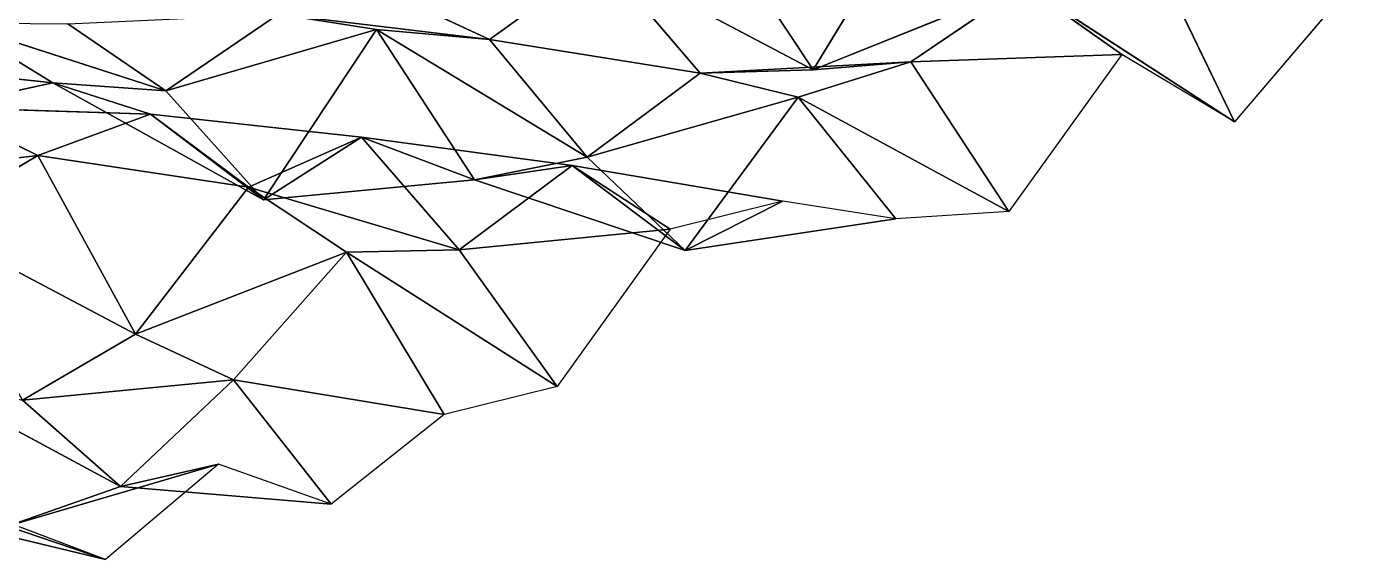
# Model space of a CAD drawing. Header units: metres. Extents: x -3703 to 431, y -1555 to 134.
# Drawn here: x -1121.2 to -964.2, y -581.4 to -518.1 of the extents above; entities that cross this region are included whole.
import ezdxf

# ---------------------------------------------------------------- set-up
doc = ezdxf.new("R2010")
doc.units = ezdxf.units.M

msp = doc.modelspace()

# ---------------------------------------------------------------- linework, layer by layer
for p, q in [((-1014.2804, -501.21756, -3194.711), (-1027.6968, -523.2306, -3217.2844)), ((-1027.6968, -523.2306, -3217.2844), (-1014.2804, -501.21756, -3194.711)), ((-989.23645, -505.4147, -3206.6038), (-977.6089, -529.39905, -3241.5674)), ((-977.6089, -529.39905, -3241.5674), (-989.23645, -505.4147, -3206.6038)), ((-1039.3243, -505.63693, -3180.8916), (-1027.6968, -523.2306, -3217.2844)), ((-1027.6968, -523.2306, -3217.2844), (-1039.3243, -505.63693, -3180.8916)), ((-1052.7408, -510.00406, -3207.4106), (-1066.1573, -519.6251, -3232.7546)), ((-1066.1573, -519.6251, -3232.7546), (-1052.7408, -510.00406, -3207.4106)), ((-1027.6968, -523.2306, -3217.2844), (-1052.7408, -510.00406, -3207.4106)), ((-1052.7408, -510.00406, -3207.4106), (-1041.1133, -523.6465, -3244.6868)), ((-1041.1133, -523.6465, -3244.6868), (-1052.7408, -510.00406, -3207.4106)), ((-1052.7408, -510.00406, -3207.4106), (-1027.6968, -523.2306, -3217.2844)), ((-1002.65283, -513.16455, -3232.3665), (-1027.6968, -523.2306, -3217.2844)), ((-1027.6968, -523.2306, -3217.2844), (-1002.65283, -513.16455, -3232.3665)), ((-1002.65283, -513.16455, -3232.3665), (-1016.06934, -522.3065, -3257.8176)), ((-1016.06934, -522.3065, -3257.8176), (-1002.65283, -513.16455, -3232.3665)), ((-977.6089, -529.39905, -3241.5674), (-1002.65283, -513.16455, -3232.3665)), ((-1002.65283, -513.16455, -3232.3665), (-991.0254, -521.4275, -3270.8452)), ((-991.0254, -521.4275, -3270.8452), (-1002.65283, -513.16455, -3232.3665)), ((-1002.65283, -513.16455, -3232.3665), (-977.6089, -529.39905, -3241.5674)), ((-1077.7848, -514.2096, -3193.6392), (-1066.1573, -519.6251, -3232.7546)), ((-1066.1573, -519.6251, -3232.7546), (-1077.7848, -514.2096, -3193.6392)), ((-964.1925, -513.65405, -3217.5925), (-977.6089, -529.39905, -3241.5674)), ((-1104.6177, -525.72644, -3246.0547), (-1129.6616, -517.64294, -3235.031)), ((-1129.6616, -517.64294, -3235.031), (-1118.034, -524.7771, -3273.7625)), ((-1118.034, -524.7771, -3273.7625), (-1129.6616, -517.64294, -3235.031)), ((-1129.6616, -517.64294, -3235.031), (-1104.6177, -525.72644, -3246.0547)), ((-1116.2452, -517.76184, -3207.5088), (-1104.6177, -525.72644, -3246.0547)), ((-1104.6177, -525.72644, -3246.0547), (-1116.2452, -517.76184, -3207.5088)), ((-1091.2013, -516.60876, -3220.598), (-1104.6177, -525.72644, -3246.0547)), ((-1104.6177, -525.72644, -3246.0547), (-1091.2013, -516.60876, -3220.598)), ((-1066.1573, -519.6251, -3232.7546), (-1091.2013, -516.60876, -3220.598)), ((-1091.2013, -516.60876, -3220.598), (-1079.5736, -518.443, -3260.5146)), ((-1079.5736, -518.443, -3260.5146), (-1091.2013, -516.60876, -3220.598)), ((-1091.2013, -516.60876, -3220.598), (-1066.1573, -519.6251, -3232.7546)), ((-1079.5736, -518.443, -3260.5146), (-1104.6177, -525.72644, -3246.0547)), ((-1104.6177, -525.72644, -3246.0547), (-1079.5736, -518.443, -3260.5146)), ((-1079.5736, -518.443, -3260.5146), (-1092.9901, -538.67224, -3283.4866)), ((-1092.9901, -538.67224, -3283.4866), (-1079.5736, -518.443, -3260.5146)), ((-1066.1573, -519.6251, -3232.7546), (-1079.5736, -518.443, -3260.5146)), ((-1054.5297, -533.6172, -3269.953), (-1079.5736, -518.443, -3260.5146)), ((-1079.5736, -518.443, -3260.5146), (-1066.1573, -519.6251, -3232.7546)), ((-1079.5736, -518.443, -3260.5146), (-1067.946, -536.3192, -3296.844)), ((-1067.946, -536.3192, -3296.844), (-1079.5736, -518.443, -3260.5146)), ((-1079.5736, -518.443, -3260.5146), (-1054.5297, -533.6172, -3269.953)), ((-1041.1133, -523.6465, -3244.6868), (-1066.1573, -519.6251, -3232.7546)), ((-1066.1573, -519.6251, -3232.7546), (-1054.5297, -533.6172, -3269.953)), ((-1054.5297, -533.6172, -3269.953), (-1066.1573, -519.6251, -3232.7546)), ((-1066.1573, -519.6251, -3232.7546), (-1041.1133, -523.6465, -3244.6868)), ((-1118.034, -524.7771, -3273.7625), (-1143.078, -522.12976, -3261.5232)), ((-1143.078, -522.12976, -3261.5232), (-1118.034, -524.7771, -3273.7625)), ((-1016.06934, -522.3065, -3257.8176), (-1041.1133, -523.6465, -3244.6868)), ((-1041.1133, -523.6465, -3244.6868), (-1016.06934, -522.3065, -3257.8176)), ((-1016.06934, -522.3065, -3257.8176), (-1029.4857, -526.47034, -3284.382)), ((-1029.4857, -526.47034, -3284.382), (-1016.06934, -522.3065, -3257.8176)), ((-1027.6968, -523.2306, -3217.2844), (-1016.06934, -522.3065, -3257.8176)), ((-1016.06934, -522.3065, -3257.8176), (-1027.6968, -523.2306, -3217.2844)), ((-991.0254, -521.4275, -3270.8452), (-1016.06934, -522.3065, -3257.8176)), ((-1016.06934, -522.3065, -3257.8176), (-991.0254, -521.4275, -3270.8452)), ((-1016.06934, -522.3065, -3257.8176), (-1004.4418, -540.0581, -3294.175)), ((-1004.4418, -540.0581, -3294.175), (-1016.06934, -522.3065, -3257.8176)), ((-991.0254, -521.4275, -3270.8452), (-1004.4418, -540.0581, -3294.175)), ((-977.6089, -529.39905, -3241.5674), (-991.0254, -521.4275, -3270.8452)), ((-1041.1133, -523.6465, -3244.6868), (-1054.5297, -533.6172, -3269.953)), ((-1054.5297, -533.6172, -3269.953), (-1041.1133, -523.6465, -3244.6868)), ((-1027.6968, -523.2306, -3217.2844), (-1041.1133, -523.6465, -3244.6868)), ((-1041.1133, -523.6465, -3244.6868), (-1027.6968, -523.2306, -3217.2844)), ((-1041.1133, -523.6465, -3244.6868), (-1029.4857, -526.47034, -3284.382)), ((-1029.4857, -526.47034, -3284.382), (-1041.1133, -523.6465, -3244.6868)), ((-1118.034, -524.7771, -3273.7625), (-1131.4504, -527.70215, -3300.604)), ((-1131.4504, -527.70215, -3300.604), (-1118.034, -524.7771, -3273.7625)), ((-1104.6177, -525.72644, -3246.0547), (-1118.034, -524.7771, -3273.7625)), ((-1092.9901, -538.67224, -3283.4866), (-1118.034, -524.7771, -3273.7625)), ((-1118.034, -524.7771, -3273.7625), (-1104.6177, -525.72644, -3246.0547)), ((-1118.034, -524.7771, -3273.7625), (-1106.4064, -528.49805, -3313.257)), ((-1106.4064, -528.49805, -3313.257), (-1118.034, -524.7771, -3273.7625)), ((-1118.034, -524.7771, -3273.7625), (-1092.9901, -538.67224, -3283.4866)), ((-1104.6177, -525.72644, -3246.0547), (-1092.9901, -538.67224, -3283.4866)), ((-1092.9901, -538.67224, -3283.4866), (-1104.6177, -525.72644, -3246.0547)), ((-1029.4857, -526.47034, -3284.382), (-1054.5297, -533.6172, -3269.953)), ((-1054.5297, -533.6172, -3269.953), (-1029.4857, -526.47034, -3284.382)), ((-1029.4857, -526.47034, -3284.382), (-1042.9021, -544.7184, -3307.797)), ((-1042.9021, -544.7184, -3307.797), (-1029.4857, -526.47034, -3284.382)), ((-1004.4418, -540.0581, -3294.175), (-1029.4857, -526.47034, -3284.382)), ((-1029.4857, -526.47034, -3284.382), (-1017.85815, -540.9387, -3321.4734)), ((-1017.85815, -540.9387, -3321.4734), (-1029.4857, -526.47034, -3284.382)), ((-1029.4857, -526.47034, -3284.382), (-1004.4418, -540.0581, -3294.175)), ((-1106.4064, -528.49805, -3313.257), (-1131.4504, -527.70215, -3300.604)), ((-1131.4504, -527.70215, -3300.604), (-1119.8229, -533.4198, -3339.6519)), ((-1119.8229, -533.4198, -3339.6519), (-1131.4504, -527.70215, -3300.604)), ((-1131.4504, -527.70215, -3300.604), (-1106.4064, -528.49805, -3313.257)), ((-1106.4064, -528.49805, -3313.257), (-1119.8229, -533.4198, -3339.6519)), ((-1119.8229, -533.4198, -3339.6519), (-1106.4064, -528.49805, -3313.257)), ((-1092.9901, -538.67224, -3283.4866), (-1106.4064, -528.49805, -3313.257)), ((-1081.3624, -531.24255, -3325.4746), (-1106.4064, -528.49805, -3313.257)), ((-1106.4064, -528.49805, -3313.257), (-1092.9901, -538.67224, -3283.4866)), ((-1106.4064, -528.49805, -3313.257), (-1094.7789, -537.16785, -3351.645)), ((-1094.7789, -537.16785, -3351.645), (-1106.4064, -528.49805, -3313.257)), ((-1106.4064, -528.49805, -3313.257), (-1081.3624, -531.24255, -3325.4746)), ((-1081.3624, -531.24255, -3325.4746), (-1094.7789, -537.16785, -3351.645)), ((-1094.7789, -537.16785, -3351.645), (-1081.3624, -531.24255, -3325.4746)), ((-1092.9901, -538.67224, -3283.4866), (-1081.3624, -531.24255, -3325.4746)), ((-1081.3624, -531.24255, -3325.4746), (-1092.9901, -538.67224, -3283.4866)), ((-1067.946, -536.3192, -3296.844), (-1081.3624, -531.24255, -3325.4746)), ((-1056.3185, -534.595, -3337.5562), (-1081.3624, -531.24255, -3325.4746)), ((-1081.3624, -531.24255, -3325.4746), (-1067.946, -536.3192, -3296.844)), ((-1081.3624, -531.24255, -3325.4746), (-1069.735, -544.6267, -3362.8083)), ((-1069.735, -544.6267, -3362.8083), (-1081.3624, -531.24255, -3325.4746)), ((-1081.3624, -531.24255, -3325.4746), (-1056.3185, -534.595, -3337.5562)), ((-1119.8229, -533.4198, -3339.6519), (-1144.867, -536.3917, -3326.1562)), ((-1144.867, -536.3917, -3326.1562), (-1119.8229, -533.4198, -3339.6519)), ((-1119.8229, -533.4198, -3339.6519), (-1133.2394, -541.4282, -3365.3567)), ((-1133.2394, -541.4282, -3365.3567), (-1119.8229, -533.4198, -3339.6519)), ((-1094.7789, -537.16785, -3351.645), (-1119.8229, -533.4198, -3339.6519)), ((-1119.8229, -533.4198, -3339.6519), (-1108.1953, -554.65, -3375.2314)), ((-1108.1953, -554.65, -3375.2314), (-1119.8229, -533.4198, -3339.6519)), ((-1119.8229, -533.4198, -3339.6519), (-1094.7789, -537.16785, -3351.645)), ((-1054.5297, -533.6172, -3269.953), (-1067.946, -536.3192, -3296.844)), ((-1067.946, -536.3192, -3296.844), (-1054.5297, -533.6172, -3269.953)), ((-1054.5297, -533.6172, -3269.953), (-1042.9021, -544.7184, -3307.797)), ((-1042.9021, -544.7184, -3307.797), (-1054.5297, -533.6172, -3269.953)), ((-1056.3185, -534.595, -3337.5562), (-1069.735, -544.6267, -3362.8083)), ((-1069.735, -544.6267, -3362.8083), (-1056.3185, -534.595, -3337.5562)), ((-1067.946, -536.3192, -3296.844), (-1056.3185, -534.595, -3337.5562)), ((-1056.3185, -534.595, -3337.5562), (-1067.946, -536.3192, -3296.844)), ((-1042.9021, -544.7184, -3307.797), (-1056.3185, -534.595, -3337.5562)), ((-1031.2745, -538.8259, -3349.4414), (-1056.3185, -534.595, -3337.5562)), ((-1056.3185, -534.595, -3337.5562), (-1042.9021, -544.7184, -3307.797)), ((-1056.3185, -534.595, -3337.5562), (-1044.691, -542.1847, -3376.1858)), ((-1044.691, -542.1847, -3376.1858), (-1056.3185, -534.595, -3337.5562)), ((-1056.3185, -534.595, -3337.5562), (-1031.2745, -538.8259, -3349.4414)), ((-1067.946, -536.3192, -3296.844), (-1092.9901, -538.67224, -3283.4866)), ((-1092.9901, -538.67224, -3283.4866), (-1067.946, -536.3192, -3296.844)), ((-1042.9021, -544.7184, -3307.797), (-1067.946, -536.3192, -3296.844)), ((-1067.946, -536.3192, -3296.844), (-1042.9021, -544.7184, -3307.797)), ((-1094.7789, -537.16785, -3351.645), (-1108.1953, -554.65, -3375.2314)), ((-1108.1953, -554.65, -3375.2314), (-1094.7789, -537.16785, -3351.645)), ((-1069.735, -544.6267, -3362.8083), (-1094.7789, -537.16785, -3351.645)), ((-1094.7789, -537.16785, -3351.645), (-1083.1514, -544.9038, -3390.242)), ((-1083.1514, -544.9038, -3390.242), (-1094.7789, -537.16785, -3351.645)), ((-1094.7789, -537.16785, -3351.645), (-1069.735, -544.6267, -3362.8083)), ((-1031.2745, -538.8259, -3349.4414), (-1044.691, -542.1847, -3376.1858)), ((-1042.9021, -544.7184, -3307.797), (-1031.2745, -538.8259, -3349.4414)), ((-1031.2745, -538.8259, -3349.4414), (-1042.9021, -544.7184, -3307.797)), ((-1017.85815, -540.9387, -3321.4734), (-1031.2745, -538.8259, -3349.4414)), ((-1108.1953, -554.65, -3375.2314), (-1133.2394, -541.4282, -3365.3567)), ((-1133.2394, -541.4282, -3365.3567), (-1108.1953, -554.65, -3375.2314)), ((-1017.85815, -540.9387, -3321.4734), (-1042.9021, -544.7184, -3307.797)), ((-1042.9021, -544.7184, -3307.797), (-1017.85815, -540.9387, -3321.4734)), ((-1004.4418, -540.0581, -3294.175), (-1017.85815, -540.9387, -3321.4734)), ((-1044.691, -542.1847, -3376.1858), (-1069.735, -544.6267, -3362.8083)), ((-1069.735, -544.6267, -3362.8083), (-1044.691, -542.1847, -3376.1858)), ((-1044.691, -542.1847, -3376.1858), (-1058.1074, -560.8474, -3399.508)), ((-1069.735, -544.6267, -3362.8083), (-1083.1514, -544.9038, -3390.242)), ((-1083.1514, -544.9038, -3390.242), (-1069.735, -544.6267, -3362.8083)), ((-1069.735, -544.6267, -3362.8083), (-1058.1074, -560.8474, -3399.508)), ((-1058.1074, -560.8474, -3399.508), (-1069.735, -544.6267, -3362.8083)), ((-1083.1514, -544.9038, -3390.242), (-1108.1953, -554.65, -3375.2314)), ((-1108.1953, -554.65, -3375.2314), (-1083.1514, -544.9038, -3390.242)), ((-1083.1514, -544.9038, -3390.242), (-1096.5677, -560.089, -3414.3418)), ((-1096.5677, -560.089, -3414.3418), (-1083.1514, -544.9038, -3390.242)), ((-1058.1074, -560.8474, -3399.508), (-1083.1514, -544.9038, -3390.242)), ((-1083.1514, -544.9038, -3390.242), (-1071.5238, -564.2086, -3426.252)), ((-1071.5238, -564.2086, -3426.252), (-1083.1514, -544.9038, -3390.242)), ((-1083.1514, -544.9038, -3390.242), (-1058.1074, -560.8474, -3399.508)), ((-1108.1953, -554.65, -3375.2314), (-1121.6117, -562.49414, -3400.973)), ((-1121.6117, -562.49414, -3400.973), (-1108.1953, -554.65, -3375.2314)), ((-1108.1953, -554.65, -3375.2314), (-1096.5677, -560.089, -3414.3418)), ((-1096.5677, -560.089, -3414.3418), (-1108.1953, -554.65, -3375.2314)), ((-1109.9841, -572.76, -3439.0042), (-1135.0281, -559.28015, -3429.187)), ((-1135.0281, -559.28015, -3429.187), (-1109.9841, -572.76, -3439.0042)), ((-1096.5677, -560.089, -3414.3418), (-1121.6117, -562.49414, -3400.973)), ((-1121.6117, -562.49414, -3400.973), (-1096.5677, -560.089, -3414.3418)), ((-1096.5677, -560.089, -3414.3418), (-1109.9841, -572.76, -3439.0042)), ((-1109.9841, -572.76, -3439.0042), (-1096.5677, -560.089, -3414.3418)), ((-1071.5238, -564.2086, -3426.252), (-1096.5677, -560.089, -3414.3418)), ((-1096.5677, -560.089, -3414.3418), (-1084.9402, -574.8439, -3451.3694)), ((-1084.9402, -574.8439, -3451.3694), (-1096.5677, -560.089, -3414.3418)), ((-1096.5677, -560.089, -3414.3418), (-1071.5238, -564.2086, -3426.252)), ((-1058.1074, -560.8474, -3399.508), (-1071.5238, -564.2086, -3426.252)), ((-1121.6117, -562.49414, -3400.973), (-1109.9841, -572.76, -3439.0042)), ((-1109.9841, -572.76, -3439.0042), (-1121.6117, -562.49414, -3400.973)), ((-1071.5238, -564.2086, -3426.252), (-1084.9402, -574.8439, -3451.3694)), ((-1098.3566, -570.0928, -3479.927), (-1123.4005, -577.4579, -3465.449)), ((-1123.4005, -577.4579, -3465.449), (-1098.3566, -570.0928, -3479.927)), ((-1098.3566, -570.0928, -3479.927), (-1111.7731, -581.4319, -3504.887)), ((-1109.9841, -572.76, -3439.0042), (-1098.3566, -570.0928, -3479.927)), ((-1098.3566, -570.0928, -3479.927), (-1109.9841, -572.76, -3439.0042)), ((-1084.9402, -574.8439, -3451.3694), (-1098.3566, -570.0928, -3479.927)), ((-1109.9841, -572.76, -3439.0042), (-1123.4005, -577.4579, -3465.449)), ((-1123.4005, -577.4579, -3465.449), (-1109.9841, -572.76, -3439.0042)), ((-1084.9402, -574.8439, -3451.3694), (-1109.9841, -572.76, -3439.0042)), ((-1109.9841, -572.76, -3439.0042), (-1084.9402, -574.8439, -3451.3694)), ((-1111.7731, -581.4319, -3504.887), (-1136.817, -575.39307, -3493.406)), ((-1136.817, -575.39307, -3493.406), (-1111.7731, -581.4319, -3504.887)), ((-1111.7731, -581.4319, -3504.887), (-1125.1895, -576.3467, -3533.5195)), ((-1123.4005, -577.4579, -3465.449), (-1111.7731, -581.4319, -3504.887)), ((-1111.7731, -581.4319, -3504.887), (-1123.4005, -577.4579, -3465.449))]:
    msp.add_line(p, q)
for points in [[(-1027.6968, -523.2306, -3217.2844), (-1039.3243, -505.63693, -3180.8916), (-1014.2804, -501.21756, -3194.711), (-1014.2803, -501.21747, -3194.711)], [(-1014.2804, -501.21756, -3194.711), (-1002.65283, -513.16455, -3232.3665), (-1027.6968, -523.2306, -3217.2844), (-1027.6967, -523.23047, -3217.2844)], [(-989.23645, -505.4147, -3206.6038), (-977.6089, -529.39905, -3241.5674), (-1002.65283, -513.16455, -3232.3665), (-1002.6527, -513.1644, -3232.3665)], [(-977.6089, -529.39905, -3241.5674), (-989.23645, -505.4147, -3206.6038), (-964.1925, -513.65405, -3217.5925), (-964.1924, -513.65393, -3217.5925)], [(-1039.3243, -505.63693, -3180.8916), (-1027.6968, -523.2306, -3217.2844), (-1052.7408, -510.00406, -3207.4106), (-1052.7407, -510.00397, -3207.4106)], [(-1066.1573, -519.6251, -3232.7546), (-1077.7848, -514.2096, -3193.6392), (-1052.7408, -510.00406, -3207.4106), (-1052.7407, -510.00397, -3207.4106)], [(-1052.7408, -510.00406, -3207.4106), (-1041.1133, -523.6465, -3244.6868), (-1066.1573, -519.6251, -3232.7546), (-1066.1572, -519.625, -3232.7546)], [(-1041.1133, -523.6465, -3244.6868), (-1052.7408, -510.00406, -3207.4106), (-1027.6968, -523.2306, -3217.2844), (-1027.6967, -523.23047, -3217.2844)], [(-1016.06934, -522.3065, -3257.8176), (-1027.6968, -523.2306, -3217.2844), (-1002.65283, -513.16455, -3232.3665), (-1002.6527, -513.1644, -3232.3665)], [(-1002.65283, -513.16455, -3232.3665), (-991.0254, -521.4275, -3270.8452), (-1016.06934, -522.3065, -3257.8176), (-1016.0692, -522.3064, -3257.8176)], [(-991.0254, -521.4275, -3270.8452), (-1002.65283, -513.16455, -3232.3665), (-977.6089, -529.39905, -3241.5674), (-977.60876, -529.3989, -3241.5674)], [(-1077.7848, -514.2096, -3193.6392), (-1066.1573, -519.6251, -3232.7546), (-1091.2013, -516.60876, -3220.598), (-1091.2012, -516.60864, -3220.598)], [(-1129.6616, -517.64294, -3235.031), (-1118.034, -524.7771, -3273.7625), (-1143.078, -522.12976, -3261.5232), (-1143.0779, -522.12964, -3261.5232)], [(-1116.2452, -517.76184, -3207.5088), (-1104.6177, -525.72644, -3246.0547), (-1129.6616, -517.64294, -3235.031), (-1129.6615, -517.6428, -3235.031)], [(-1118.034, -524.7771, -3273.7625), (-1129.6616, -517.64294, -3235.031), (-1104.6177, -525.72644, -3246.0547), (-1104.6176, -525.7263, -3246.0547)], [(-1104.6177, -525.72644, -3246.0547), (-1116.2452, -517.76184, -3207.5088), (-1091.2013, -516.60876, -3220.598), (-1091.2012, -516.60864, -3220.598)], [(-1091.2013, -516.60876, -3220.598), (-1079.5736, -518.443, -3260.5146), (-1104.6177, -525.72644, -3246.0547), (-1104.6176, -525.7263, -3246.0547)], [(-1079.5736, -518.443, -3260.5146), (-1091.2013, -516.60876, -3220.598), (-1066.1573, -519.6251, -3232.7546), (-1066.1572, -519.625, -3232.7546)], [(-1092.9901, -538.67224, -3283.4866), (-1104.6177, -525.72644, -3246.0547), (-1079.5736, -518.443, -3260.5146), (-1079.5735, -518.4429, -3260.5146)], [(-1079.5736, -518.443, -3260.5146), (-1067.946, -536.3192, -3296.844), (-1092.9901, -538.67224, -3283.4866), (-1092.99, -538.6721, -3283.4866)], [(-1066.1573, -519.6251, -3232.7546), (-1054.5297, -533.6172, -3269.953), (-1079.5736, -518.443, -3260.5146), (-1079.5735, -518.4429, -3260.5146)], [(-1067.946, -536.3192, -3296.844), (-1079.5736, -518.443, -3260.5146), (-1054.5297, -533.6172, -3269.953), (-1054.5295, -533.61707, -3269.953)], [(-1054.5297, -533.6172, -3269.953), (-1066.1573, -519.6251, -3232.7546), (-1041.1133, -523.6465, -3244.6868), (-1041.1132, -523.64636, -3244.6868)], [(-1131.4504, -527.70215, -3300.604), (-1143.078, -522.12976, -3261.5232), (-1118.034, -524.7771, -3273.7625), (-1118.0339, -524.777, -3273.7625)], [(-1029.4857, -526.47034, -3284.382), (-1041.1133, -523.6465, -3244.6868), (-1016.06934, -522.3065, -3257.8176), (-1016.0692, -522.3064, -3257.8176)], [(-1027.6968, -523.2306, -3217.2844), (-1016.06934, -522.3065, -3257.8176), (-1041.1133, -523.6465, -3244.6868), (-1041.1132, -523.64636, -3244.6868)], [(-1016.06934, -522.3065, -3257.8176), (-1004.4418, -540.0581, -3294.175), (-1029.4857, -526.47034, -3284.382), (-1029.4856, -526.4702, -3284.382)], [(-1004.4418, -540.0581, -3294.175), (-1016.06934, -522.3065, -3257.8176), (-991.0254, -521.4275, -3270.8452), (-991.02527, -521.42737, -3270.8452)], [(-1041.1133, -523.6465, -3244.6868), (-1029.4857, -526.47034, -3284.382), (-1054.5297, -533.6172, -3269.953), (-1054.5295, -533.61707, -3269.953)], [(-1118.034, -524.7771, -3273.7625), (-1106.4064, -528.49805, -3313.257), (-1131.4504, -527.70215, -3300.604), (-1131.4503, -527.702, -3300.604)], [(-1104.6177, -525.72644, -3246.0547), (-1092.9901, -538.67224, -3283.4866), (-1118.034, -524.7771, -3273.7625), (-1118.0339, -524.777, -3273.7625)], [(-1106.4064, -528.49805, -3313.257), (-1118.034, -524.7771, -3273.7625), (-1092.9901, -538.67224, -3283.4866), (-1092.99, -538.6721, -3283.4866)], [(-1042.9021, -544.7184, -3307.797), (-1054.5297, -533.6172, -3269.953), (-1029.4857, -526.47034, -3284.382), (-1029.4856, -526.4702, -3284.382)], [(-1029.4857, -526.47034, -3284.382), (-1017.85815, -540.9387, -3321.4734), (-1042.9021, -544.7184, -3307.797), (-1042.902, -544.71826, -3307.797)], [(-1017.85815, -540.9387, -3321.4734), (-1029.4857, -526.47034, -3284.382), (-1004.4418, -540.0581, -3294.175), (-1004.44165, -540.058, -3294.175)], [(-1131.4504, -527.70215, -3300.604), (-1119.8229, -533.4198, -3339.6519), (-1144.867, -536.3917, -3326.1562), (-1144.8668, -536.3916, -3326.1562)], [(-1119.8229, -533.4198, -3339.6519), (-1131.4504, -527.70215, -3300.604), (-1106.4064, -528.49805, -3313.257), (-1106.4062, -528.4979, -3313.257)], [(-1106.4064, -528.49805, -3313.257), (-1094.7789, -537.16785, -3351.645), (-1119.8229, -533.4198, -3339.6519), (-1119.8228, -533.4197, -3339.6519)], [(-1092.9901, -538.67224, -3283.4866), (-1081.3624, -531.24255, -3325.4746), (-1106.4064, -528.49805, -3313.257), (-1106.4062, -528.4979, -3313.257)], [(-1094.7789, -537.16785, -3351.645), (-1106.4064, -528.49805, -3313.257), (-1081.3624, -531.24255, -3325.4746), (-1081.3623, -531.24243, -3325.4746)], [(-1081.3624, -531.24255, -3325.4746), (-1069.735, -544.6267, -3362.8083), (-1094.7789, -537.16785, -3351.645), (-1094.7788, -537.1677, -3351.645)], [(-1081.3624, -531.24255, -3325.4746), (-1092.9901, -538.67224, -3283.4866), (-1067.946, -536.3192, -3296.844), (-1067.9459, -536.3191, -3296.844)], [(-1067.946, -536.3192, -3296.844), (-1056.3185, -534.595, -3337.5562), (-1081.3624, -531.24255, -3325.4746), (-1081.3623, -531.24243, -3325.4746)], [(-1069.735, -544.6267, -3362.8083), (-1081.3624, -531.24255, -3325.4746), (-1056.3185, -534.595, -3337.5562), (-1056.3184, -534.59485, -3337.5562)], [(-1133.2394, -541.4282, -3365.3567), (-1144.867, -536.3917, -3326.1562), (-1119.8229, -533.4198, -3339.6519), (-1119.8228, -533.4197, -3339.6519)], [(-1119.8229, -533.4198, -3339.6519), (-1108.1953, -554.65, -3375.2314), (-1133.2394, -541.4282, -3365.3567), (-1133.2393, -541.4281, -3365.3567)], [(-1108.1953, -554.65, -3375.2314), (-1119.8229, -533.4198, -3339.6519), (-1094.7789, -537.16785, -3351.645), (-1094.7788, -537.1677, -3351.645)], [(-1054.5297, -533.6172, -3269.953), (-1042.9021, -544.7184, -3307.797), (-1067.946, -536.3192, -3296.844), (-1067.9459, -536.3191, -3296.844)], [(-1056.3185, -534.595, -3337.5562), (-1044.691, -542.1847, -3376.1858), (-1069.735, -544.6267, -3362.8083), (-1069.7349, -544.6266, -3362.8083)], [(-1056.3185, -534.595, -3337.5562), (-1067.946, -536.3192, -3296.844), (-1042.9021, -544.7184, -3307.797), (-1042.902, -544.71826, -3307.797)], [(-1042.9021, -544.7184, -3307.797), (-1031.2745, -538.8259, -3349.4414), (-1056.3185, -534.595, -3337.5562), (-1056.3184, -534.59485, -3337.5562)], [(-1044.691, -542.1847, -3376.1858), (-1056.3185, -534.595, -3337.5562), (-1031.2745, -538.8259, -3349.4414), (-1031.2744, -538.8258, -3349.4414)], [(-1094.7789, -537.16785, -3351.645), (-1083.1514, -544.9038, -3390.242), (-1108.1953, -554.65, -3375.2314), (-1108.1952, -554.6499, -3375.2314)], [(-1083.1514, -544.9038, -3390.242), (-1094.7789, -537.16785, -3351.645), (-1069.735, -544.6267, -3362.8083), (-1069.7349, -544.6266, -3362.8083)], [(-1031.2745, -538.8259, -3349.4414), (-1042.9021, -544.7184, -3307.797), (-1017.85815, -540.9387, -3321.4734), (-1017.85803, -540.9386, -3321.4734)], [(-1121.6117, -562.49414, -3400.973), (-1133.2394, -541.4282, -3365.3567), (-1108.1953, -554.65, -3375.2314), (-1108.1952, -554.6499, -3375.2314)], [(-1058.1074, -560.8474, -3399.508), (-1069.735, -544.6267, -3362.8083), (-1044.691, -542.1847, -3376.1858), (-1044.6909, -542.1846, -3376.1858)], [(-1069.735, -544.6267, -3362.8083), (-1058.1074, -560.8474, -3399.508), (-1083.1514, -544.9038, -3390.242), (-1083.1512, -544.9037, -3390.242)], [(-1096.5677, -560.089, -3414.3418), (-1108.1953, -554.65, -3375.2314), (-1083.1514, -544.9038, -3390.242), (-1083.1512, -544.9037, -3390.242)], [(-1083.1514, -544.9038, -3390.242), (-1071.5238, -564.2086, -3426.252), (-1096.5677, -560.089, -3414.3418), (-1096.5676, -560.08887, -3414.3418)], [(-1071.5238, -564.2086, -3426.252), (-1083.1514, -544.9038, -3390.242), (-1058.1074, -560.8474, -3399.508), (-1058.1073, -560.8473, -3399.508)], [(-1108.1953, -554.65, -3375.2314), (-1096.5677, -560.089, -3414.3418), (-1121.6117, -562.49414, -3400.973), (-1121.6116, -562.494, -3400.973)], [(-1121.6117, -562.49414, -3400.973), (-1109.9841, -572.76, -3439.0042), (-1135.0281, -559.28015, -3429.187), (-1135.028, -559.28, -3429.187)], [(-1123.4005, -577.4579, -3465.449), (-1135.0281, -559.28015, -3429.187), (-1109.9841, -572.76, -3439.0042), (-1109.984, -572.7599, -3439.0042)], [(-1109.9841, -572.76, -3439.0042), (-1121.6117, -562.49414, -3400.973), (-1096.5677, -560.089, -3414.3418), (-1096.5676, -560.08887, -3414.3418)], [(-1096.5677, -560.089, -3414.3418), (-1084.9402, -574.8439, -3451.3694), (-1109.9841, -572.76, -3439.0042), (-1109.984, -572.7599, -3439.0042)], [(-1084.9402, -574.8439, -3451.3694), (-1096.5677, -560.089, -3414.3418), (-1071.5238, -564.2086, -3426.252), (-1071.5237, -564.2085, -3426.252)], [(-1111.7731, -581.4319, -3504.887), (-1123.4005, -577.4579, -3465.449), (-1098.3566, -570.0928, -3479.927), (-1098.3564, -570.09265, -3479.927)], [(-1109.9841, -572.76, -3439.0042), (-1098.3566, -570.0928, -3479.927), (-1123.4005, -577.4579, -3465.449), (-1123.4004, -577.45776, -3465.449)], [(-1098.3566, -570.0928, -3479.927), (-1109.9841, -572.76, -3439.0042), (-1084.9402, -574.8439, -3451.3694), (-1084.9401, -574.84375, -3451.3694)], [(-1123.4005, -577.4579, -3465.449), (-1111.7731, -581.4319, -3504.887), (-1136.817, -575.39307, -3493.406), (-1136.8169, -575.39294, -3493.406)], [(-1125.1895, -576.3467, -3533.5195), (-1136.817, -575.39307, -3493.406), (-1111.7731, -581.4319, -3504.887), (-1111.773, -581.43176, -3504.887)]]:
    msp.add_3dface(points)

doc.saveas('drawing.dxf')
